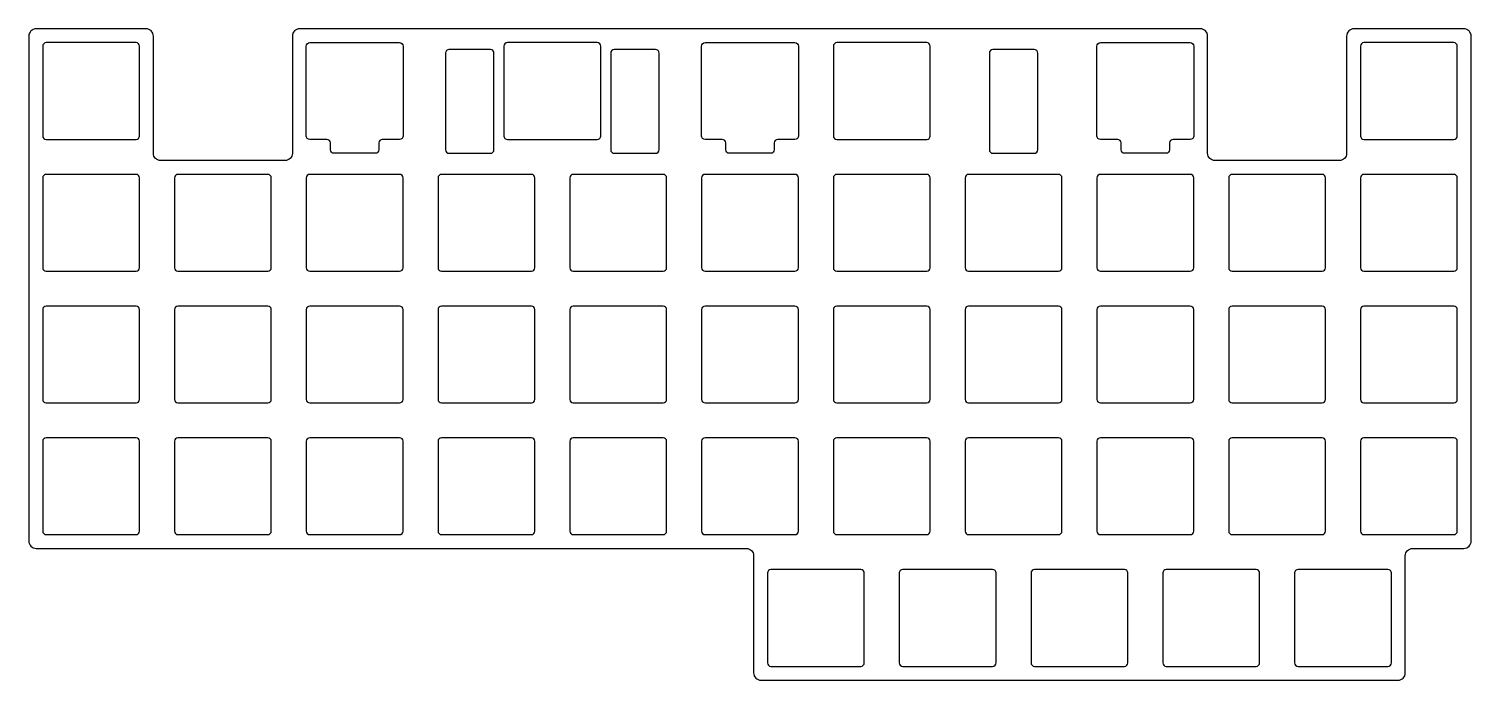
# Model space of a CAD drawing. Header units: millimetres. Extents: x -209 to -1, y 1 to 95.
import ezdxf

# ---------------------------------------------------------------- set-up
doc = ezdxf.new("R2010")
doc.units = ezdxf.units.MM
doc.layers.get('0').update_dxf_attribs({"linetype": 'CONTINUOUS'})

msp = doc.modelspace()

# ---------------------------------------------------------------- linework, layer by layer
for points in [[(-1.575, 19.575, 0.4142136), (-0.525, 20.625), (-0.525, 93.675, 0.4142136), (-1.575, 94.725), (-17.475, 94.725, 0.4142136), (-18.525, 93.675), (-18.525, 76.725, -0.4142136), (-19.575, 75.675), (-37.575, 75.675, -0.4142136), (-38.625, 76.725), (-38.625, 93.675, 0.4142136), (-39.675, 94.725), (-169.875, 94.725, 0.4142136), (-170.925, 93.675), (-170.925, 76.725, -0.4142136), (-171.975, 75.675), (-189.975, 75.675, -0.4142136), (-191.025, 76.725), (-191.025, 93.675, 0.4142136), (-192.075, 94.725), (-207.975, 94.725, 0.4142136), (-209.025, 93.675), (-209.025, 20.625, 0.4142136), (-207.975, 19.575), (-105.3, 19.575, -0.4142136), (-104.25, 18.525), (-104.25, 1.575, 0.4142136), (-103.2, 0.525), (-11.1, 0.525, 0.4142136), (-10.05, 1.575), (-10.05, 18.525, -0.4142136), (-9, 19.575)], [(-193.525, 78.725, 0.4142136), (-193.025, 79.225), (-193.025, 92.225, 0.4142136), (-193.525, 92.725), (-206.525, 92.725, 0.4142136), (-207.025, 92.225), (-207.025, 79.225, 0.4142136), (-206.525, 78.725)], [(-165.425, 78.225, 0.4142136), (-165.925, 78.725), (-168.425, 78.725, -0.4142136), (-168.925, 79.225), (-168.925, 92.225, -0.4142136), (-168.425, 92.725), (-155.425, 92.725, -0.4142136), (-154.925, 92.225), (-154.925, 79.225, -0.4142136), (-155.425, 78.725), (-157.925, 78.725, 0.4142136), (-158.425, 78.225), (-158.425, 77.225, -0.4142136), (-158.925, 76.725), (-164.925, 76.725, -0.4142136), (-165.425, 77.225)], [(-126.85, 78.725, 0.4142136), (-126.35, 79.225), (-126.35, 92.225, 0.4142136), (-126.85, 92.725), (-139.85, 92.725, 0.4142136), (-140.35, 92.225), (-140.35, 79.225, 0.4142136), (-139.85, 78.725)], [(-108.275, 78.225, 0.4142136), (-108.775, 78.725), (-111.275, 78.725, -0.4142136), (-111.775, 79.225), (-111.775, 92.225, -0.4142136), (-111.275, 92.725), (-98.275, 92.725, -0.4142136), (-97.775, 92.225), (-97.775, 79.225, -0.4142136), (-98.275, 78.725), (-100.775, 78.725, 0.4142136), (-101.275, 78.225), (-101.275, 77.225, -0.4142136), (-101.775, 76.725), (-107.775, 76.725, -0.4142136), (-108.275, 77.225)], [(-79.225, 78.725, 0.4142136), (-78.725, 79.225), (-78.725, 92.225, 0.4142136), (-79.225, 92.725), (-92.225, 92.725, 0.4142136), (-92.725, 92.225), (-92.725, 79.225, 0.4142136), (-92.225, 78.725)], [(-51.125, 78.225, 0.4142136), (-51.625, 78.725), (-54.125, 78.725, -0.4142136), (-54.625, 79.225), (-54.625, 92.225, -0.4142136), (-54.125, 92.725), (-41.125, 92.725, -0.4142136), (-40.625, 92.225), (-40.625, 79.225, -0.4142136), (-41.125, 78.725), (-43.625, 78.725, 0.4142136), (-44.125, 78.225), (-44.125, 77.225, -0.4142136), (-44.625, 76.725), (-50.625, 76.725, -0.4142136), (-51.125, 77.225)], [(-3.025, 78.725, 0.4142136), (-2.525, 79.225), (-2.525, 92.225, 0.4142136), (-3.025, 92.725), (-16.025, 92.725, 0.4142136), (-16.525, 92.225), (-16.525, 79.225, 0.4142136), (-16.025, 78.725)], [(-148.288, 91.725, 0.4142136), (-148.788, 91.225), (-148.788, 77.225, 0.4142136), (-148.288, 76.725), (-142.288, 76.725, 0.4142136), (-141.788, 77.225), (-141.788, 91.225, 0.4142136), (-142.288, 91.725)], [(-124.412, 91.725, 0.4142136), (-124.912, 91.225), (-124.912, 77.225, 0.4142136), (-124.412, 76.725), (-118.412, 76.725, 0.4142136), (-117.912, 77.225), (-117.912, 91.225, 0.4142136), (-118.412, 91.725)], [(-69.675, 91.725, 0.4142136), (-70.175, 91.225), (-70.175, 77.225, 0.4142136), (-69.675, 76.725), (-63.675, 76.725, 0.4142136), (-63.175, 77.225), (-63.175, 91.225, 0.4142136), (-63.675, 91.725)], [(-193.525, 59.675, 0.4142136), (-193.025, 60.175), (-193.025, 73.175, 0.4142136), (-193.525, 73.675), (-206.525, 73.675, 0.4142136), (-207.025, 73.175), (-207.025, 60.175, 0.4142136), (-206.525, 59.675)], [(-174.475, 59.675, 0.4142136), (-173.975, 60.175), (-173.975, 73.175, 0.4142136), (-174.475, 73.675), (-187.475, 73.675, 0.4142136), (-187.975, 73.175), (-187.975, 60.175, 0.4142136), (-187.475, 59.675)], [(-155.425, 59.675, 0.4142136), (-154.925, 60.175), (-154.925, 73.175, 0.4142136), (-155.425, 73.675), (-168.425, 73.675, 0.4142136), (-168.925, 73.175), (-168.925, 60.175, 0.4142136), (-168.425, 59.675)], [(-136.375, 59.675, 0.4142136), (-135.875, 60.175), (-135.875, 73.175, 0.4142136), (-136.375, 73.675), (-149.375, 73.675, 0.4142136), (-149.875, 73.175), (-149.875, 60.175, 0.4142136), (-149.375, 59.675)], [(-117.325, 59.675, 0.4142136), (-116.825, 60.175), (-116.825, 73.175, 0.4142136), (-117.325, 73.675), (-130.325, 73.675, 0.4142136), (-130.825, 73.175), (-130.825, 60.175, 0.4142136), (-130.325, 59.675)], [(-98.275, 59.675, 0.4142136), (-97.775, 60.175), (-97.775, 73.175, 0.4142136), (-98.275, 73.675), (-111.275, 73.675, 0.4142136), (-111.775, 73.175), (-111.775, 60.175, 0.4142136), (-111.275, 59.675)], [(-79.225, 59.675, 0.4142136), (-78.725, 60.175), (-78.725, 73.175, 0.4142136), (-79.225, 73.675), (-92.225, 73.675, 0.4142136), (-92.725, 73.175), (-92.725, 60.175, 0.4142136), (-92.225, 59.675)], [(-60.175, 59.675, 0.4142136), (-59.675, 60.175), (-59.675, 73.175, 0.4142136), (-60.175, 73.675), (-73.175, 73.675, 0.4142136), (-73.675, 73.175), (-73.675, 60.175, 0.4142136), (-73.175, 59.675)], [(-41.125, 59.675, 0.4142136), (-40.625, 60.175), (-40.625, 73.175, 0.4142136), (-41.125, 73.675), (-54.125, 73.675, 0.4142136), (-54.625, 73.175), (-54.625, 60.175, 0.4142136), (-54.125, 59.675)], [(-22.075, 59.675, 0.4142136), (-21.575, 60.175), (-21.575, 73.175, 0.4142136), (-22.075, 73.675), (-35.075, 73.675, 0.4142136), (-35.575, 73.175), (-35.575, 60.175, 0.4142136), (-35.075, 59.675)], [(-3.025, 59.675, 0.4142136), (-2.525, 60.175), (-2.525, 73.175, 0.4142136), (-3.025, 73.675), (-16.025, 73.675, 0.4142136), (-16.525, 73.175), (-16.525, 60.175, 0.4142136), (-16.025, 59.675)], [(-193.525, 40.625, 0.4142136), (-193.025, 41.125), (-193.025, 54.125, 0.4142136), (-193.525, 54.625), (-206.525, 54.625, 0.4142136), (-207.025, 54.125), (-207.025, 41.125, 0.4142136), (-206.525, 40.625)], [(-174.475, 40.625, 0.4142136), (-173.975, 41.125), (-173.975, 54.125, 0.4142136), (-174.475, 54.625), (-187.475, 54.625, 0.4142136), (-187.975, 54.125), (-187.975, 41.125, 0.4142136), (-187.475, 40.625)], [(-155.425, 40.625, 0.4142136), (-154.925, 41.125), (-154.925, 54.125, 0.4142136), (-155.425, 54.625), (-168.425, 54.625, 0.4142136), (-168.925, 54.125), (-168.925, 41.125, 0.4142136), (-168.425, 40.625)], [(-136.375, 40.625, 0.4142136), (-135.875, 41.125), (-135.875, 54.125, 0.4142136), (-136.375, 54.625), (-149.375, 54.625, 0.4142136), (-149.875, 54.125), (-149.875, 41.125, 0.4142136), (-149.375, 40.625)], [(-117.325, 40.625, 0.4142136), (-116.825, 41.125), (-116.825, 54.125, 0.4142136), (-117.325, 54.625), (-130.325, 54.625, 0.4142136), (-130.825, 54.125), (-130.825, 41.125, 0.4142136), (-130.325, 40.625)], [(-98.275, 40.625, 0.4142136), (-97.775, 41.125), (-97.775, 54.125, 0.4142136), (-98.275, 54.625), (-111.275, 54.625, 0.4142136), (-111.775, 54.125), (-111.775, 41.125, 0.4142136), (-111.275, 40.625)], [(-79.225, 40.625, 0.4142136), (-78.725, 41.125), (-78.725, 54.125, 0.4142136), (-79.225, 54.625), (-92.225, 54.625, 0.4142136), (-92.725, 54.125), (-92.725, 41.125, 0.4142136), (-92.225, 40.625)], [(-60.175, 40.625, 0.4142136), (-59.675, 41.125), (-59.675, 54.125, 0.4142136), (-60.175, 54.625), (-73.175, 54.625, 0.4142136), (-73.675, 54.125), (-73.675, 41.125, 0.4142136), (-73.175, 40.625)], [(-41.125, 40.625, 0.4142136), (-40.625, 41.125), (-40.625, 54.125, 0.4142136), (-41.125, 54.625), (-54.125, 54.625, 0.4142136), (-54.625, 54.125), (-54.625, 41.125, 0.4142136), (-54.125, 40.625)], [(-22.075, 40.625, 0.4142136), (-21.575, 41.125), (-21.575, 54.125, 0.4142136), (-22.075, 54.625), (-35.075, 54.625, 0.4142136), (-35.575, 54.125), (-35.575, 41.125, 0.4142136), (-35.075, 40.625)], [(-3.025, 40.625, 0.4142136), (-2.525, 41.125), (-2.525, 54.125, 0.4142136), (-3.025, 54.625), (-16.025, 54.625, 0.4142136), (-16.525, 54.125), (-16.525, 41.125, 0.4142136), (-16.025, 40.625)], [(-193.525, 21.575, 0.4142136), (-193.025, 22.075), (-193.025, 35.075, 0.4142136), (-193.525, 35.575), (-206.525, 35.575, 0.4142136), (-207.025, 35.075), (-207.025, 22.075, 0.4142136), (-206.525, 21.575)], [(-174.475, 21.575, 0.4142136), (-173.975, 22.075), (-173.975, 35.075, 0.4142136), (-174.475, 35.575), (-187.475, 35.575, 0.4142136), (-187.975, 35.075), (-187.975, 22.075, 0.4142136), (-187.475, 21.575)], [(-155.425, 21.575, 0.4142136), (-154.925, 22.075), (-154.925, 35.075, 0.4142136), (-155.425, 35.575), (-168.425, 35.575, 0.4142136), (-168.925, 35.075), (-168.925, 22.075, 0.4142136), (-168.425, 21.575)], [(-136.375, 21.575, 0.4142136), (-135.875, 22.075), (-135.875, 35.075, 0.4142136), (-136.375, 35.575), (-149.375, 35.575, 0.4142136), (-149.875, 35.075), (-149.875, 22.075, 0.4142136), (-149.375, 21.575)], [(-117.325, 21.575, 0.4142136), (-116.825, 22.075), (-116.825, 35.075, 0.4142136), (-117.325, 35.575), (-130.325, 35.575, 0.4142136), (-130.825, 35.075), (-130.825, 22.075, 0.4142136), (-130.325, 21.575)], [(-98.275, 21.575, 0.4142136), (-97.775, 22.075), (-97.775, 35.075, 0.4142136), (-98.275, 35.575), (-111.275, 35.575, 0.4142136), (-111.775, 35.075), (-111.775, 22.075, 0.4142136), (-111.275, 21.575)], [(-79.225, 21.575, 0.4142136), (-78.725, 22.075), (-78.725, 35.075, 0.4142136), (-79.225, 35.575), (-92.225, 35.575, 0.4142136), (-92.725, 35.075), (-92.725, 22.075, 0.4142136), (-92.225, 21.575)], [(-60.175, 21.575, 0.4142136), (-59.675, 22.075), (-59.675, 35.075, 0.4142136), (-60.175, 35.575), (-73.175, 35.575, 0.4142136), (-73.675, 35.075), (-73.675, 22.075, 0.4142136), (-73.175, 21.575)], [(-41.125, 21.575, 0.4142136), (-40.625, 22.075), (-40.625, 35.075, 0.4142136), (-41.125, 35.575), (-54.125, 35.575, 0.4142136), (-54.625, 35.075), (-54.625, 22.075, 0.4142136), (-54.125, 21.575)], [(-22.075, 21.575, 0.4142136), (-21.575, 22.075), (-21.575, 35.075, 0.4142136), (-22.075, 35.575), (-35.075, 35.575, 0.4142136), (-35.575, 35.075), (-35.575, 22.075, 0.4142136), (-35.075, 21.575)], [(-3.025, 21.575, 0.4142136), (-2.525, 22.075), (-2.525, 35.075, 0.4142136), (-3.025, 35.575), (-16.025, 35.575, 0.4142136), (-16.525, 35.075), (-16.525, 22.075, 0.4142136), (-16.025, 21.575)], [(-88.75, 2.525, 0.4142136), (-88.25, 3.025), (-88.25, 16.025, 0.4142136), (-88.75, 16.525), (-101.75, 16.525, 0.4142136), (-102.25, 16.025), (-102.25, 3.025, 0.4142136), (-101.75, 2.525)], [(-69.7, 2.525, 0.4142136), (-69.2, 3.025), (-69.2, 16.025, 0.4142136), (-69.7, 16.525), (-82.7, 16.525, 0.4142136), (-83.2, 16.025), (-83.2, 3.025, 0.4142136), (-82.7, 2.525)], [(-50.65, 2.525, 0.4142136), (-50.15, 3.025), (-50.15, 16.025, 0.4142136), (-50.65, 16.525), (-63.65, 16.525, 0.4142136), (-64.15, 16.025), (-64.15, 3.025, 0.4142136), (-63.65, 2.525)], [(-31.6, 2.525, 0.4142136), (-31.1, 3.025), (-31.1, 16.025, 0.4142136), (-31.6, 16.525), (-44.6, 16.525, 0.4142136), (-45.1, 16.025), (-45.1, 3.025, 0.4142136), (-44.6, 2.525)], [(-12.55, 2.525, 0.4142136), (-12.05, 3.025), (-12.05, 16.025, 0.4142136), (-12.55, 16.525), (-25.55, 16.525, 0.4142136), (-26.05, 16.025), (-26.05, 3.025, 0.4142136), (-25.55, 2.525)]]:
    msp.add_lwpolyline(points, format="xyb", close=True)

doc.saveas('drawing.dxf')
